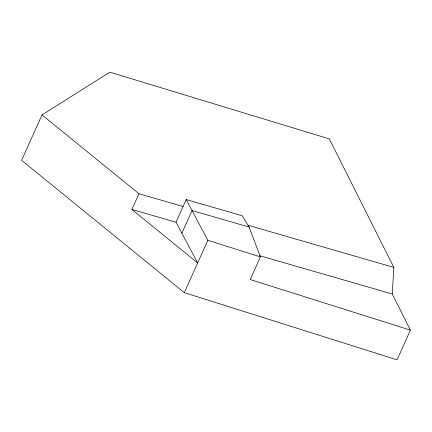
<?xml version="1.0" encoding="UTF-8"?>
<svg xmlns="http://www.w3.org/2000/svg" width="432" height="432" viewBox="0 0 432 432"><rect width="100%" height="100%" fill="white"/><g stroke="black" fill="none" stroke-linecap="round" stroke-linejoin="round"><path stroke-width="0.65" d="M392.256 294.008L393.849 267.403L329.303 138.888L109.847 72.166L42.012 114.907L21.6 160.326L184.329 292.653L397.051 359.834L410.4 330.129L392.256 294.008L259.643 255.679M131.89 209.455L176.024 222.21L197.678 262.948L131.89 209.455L138.953 193.736L42.012 114.907M176.024 222.21L186.203 199.557L242.109 215.714L249.124 227.048L260.399 256.894L250.22 279.542L410.4 330.129M181.867 233.204L192.046 210.551L249.124 227.048M184.329 292.653L207.857 240.3L186.203 199.557M138.953 193.736L183.087 206.491M248.065 225.272L393.849 267.403M207.857 240.3L260.399 256.894"/></g></svg>
